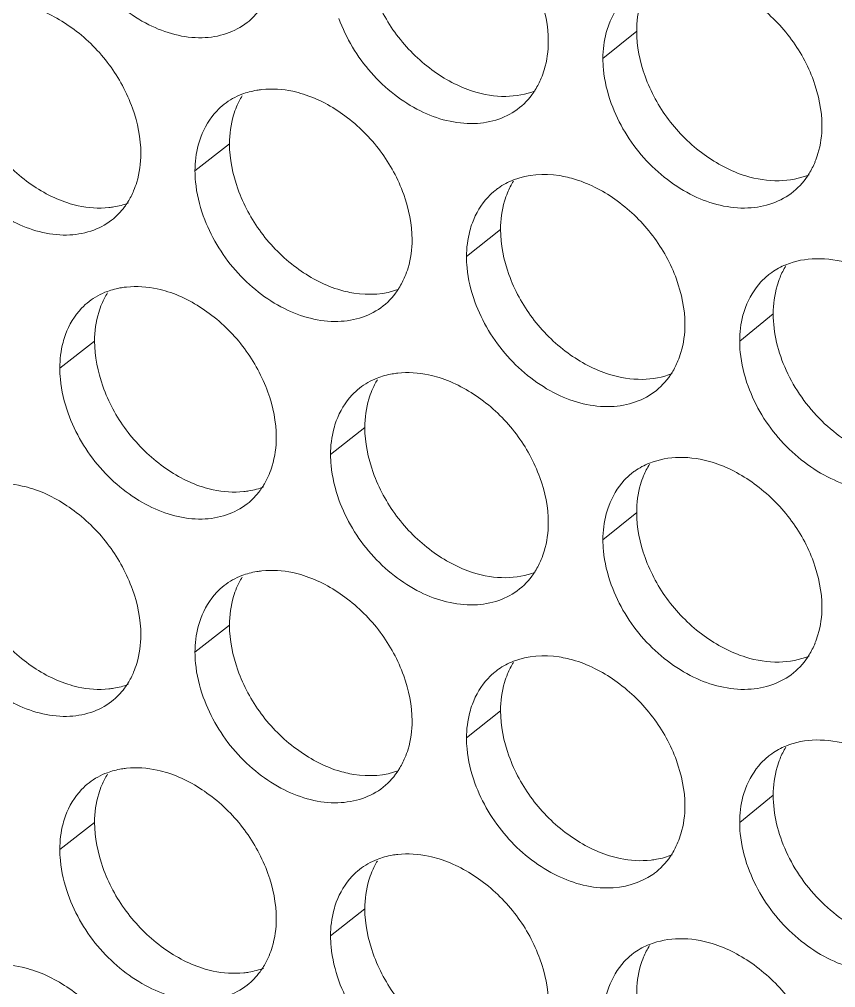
# Model space of a CAD drawing. Header units: millimetres. Extents: x 1177 to 4147, y 93 to 2194.
# Drawn here: x 2674.07 to 2687.43, y 923.73 to 939.57 of the extents above; entities that cross this region are included whole.
import ezdxf

# ---------------------------------------------------------------- set-up
doc = ezdxf.new("R2010")
doc.units = ezdxf.units.MM
doc.header["$LTSCALE"] = 0.1
doc.layers.get('0').update_dxf_attribs({"lineweight": 13})
doc.layers.add('标注', color=251, linetype='Continuous', lineweight=9)

# ---------------------------------------------------------------- blocks, each defined once
blk = doc.blocks.new('02')
at = {"layer": '标注'}
for p, q in [((4603.666, 933.241), (4602.876, 932.603)), ((4594.147, 930.608), (4593.34, 929.976)), ((4600.483, 928.606), (4599.688, 927.97)), ((4606.857, 926.634), (4606.074, 925.994)), ((4590.993, 925.995), (4590.18, 925.365)), ((4590.993, 925.995), (4590.18, 925.365)), ((4597.311, 923.978), (4596.509, 923.344)), ((4597.311, 923.978), (4596.509, 923.344)), ((4603.666, 921.991), (4602.876, 921.353)), ((4603.666, 921.991), (4602.876, 921.353)), ((4594.147, 919.358), (4593.34, 918.726)), ((4600.483, 917.356), (4599.688, 916.72)), ((4606.857, 915.384), (4606.074, 914.744)), ((4590.993, 914.745), (4590.18, 914.115)), ((4597.311, 912.728), (4596.509, 912.094))]:
    blk.add_line(p, q, dxfattribs=at)
for centre, radius, start, end in [((4596.041, 930.753), 1.872, 148.5566, 157.3156), ((4606.084, 930.901), 1.893, 328.5006, 337.6837), ((4601.328, 928.31), 1.548, 125.2788, 128.7064), ((4590.188, 930.233), 1.864, 328.2673, 337.1333), ((4608.769, 926.767), 1.893, 148.546, 157.7608), ((4607.73, 926.321), 1.568, 125.3028, 129.2952), ((4592.88, 926.145), 1.864, 148.3086, 157.2163), ((4592.88, 926.145), 1.864, 148.3086, 157.2163), ((4602.887, 926.252), 1.886, 328.3391, 337.568), ((4599.211, 924.12), 1.879, 148.8077, 157.4184), ((4599.211, 924.12), 1.879, 148.8077, 157.4184), ((4593.347, 923.603), 1.872, 328.517, 337.2337), ((4593.347, 923.603), 1.872, 328.517, 337.2337), ((4604.524, 921.687), 1.558, 125.2904, 128.9998), ((4604.524, 921.687), 1.558, 125.2904, 128.9998), ((4596.041, 919.503), 1.872, 148.5566, 157.3156), ((4606.084, 919.651), 1.893, 328.5006, 337.6837), ((4606.084, 919.651), 1.893, 328.5006, 337.6837), ((4590.188, 918.983), 1.864, 328.2673, 337.1333), ((4601.328, 917.06), 1.548, 125.2788, 128.7064), ((4608.769, 915.517), 1.893, 148.546, 157.7608), ((4607.73, 915.071), 1.568, 125.3028, 129.2952), ((4592.88, 914.895), 1.864, 148.3086, 157.2163), ((4602.887, 915.002), 1.886, 328.3391, 337.568), ((4599.211, 912.87), 1.879, 148.8077, 157.4184), ((4603.144, 914.804), 1.559, 305.2916, 309.0538), ((4604.524, 910.437), 1.558, 125.2904, 128.9998), ((4593.347, 912.353), 1.872, 328.517, 337.2337)]:
    blk.add_arc(centre, radius, start, end, dxfattribs=at)
for points, knots in [([(4601.6, 932.999), (4601.6, 933.357), (4601.445, 934.101), (4600.896, 935.106), (4600.077, 935.916), (4599.4, 936.283), (4599.051, 936.392)], [0, 0, 0, 0, 0.239123, 0.496252, 0.755655, 1, 1, 1, 1]), ([(4590.375, 935.559), (4590.539, 935.097), (4590.926, 934.442), (4591.638, 933.768), (4592.403, 933.264), (4593.271, 933.022), (4594.075, 933.151), (4594.417, 933.329), (4594.561, 933.442)], [0, 0, 0, 0, 0.275578, 0.414386, 0.548399, 0.788745, 0.897079, 1, 1, 1, 1]), ([(4597.311, 935.228), (4597.311, 934.871), (4597.464, 934.127), (4598.01, 933.121), (4598.825, 932.308), (4599.5, 931.941), (4599.848, 931.832)], [0, 0, 0, 0, 0.239424, 0.496717, 0.755963, 1, 1, 1, 1]), ([(4607.997, 931.032), (4607.997, 931.39), (4607.841, 932.133), (4607.288, 933.136), (4606.463, 933.943), (4605.784, 934.306), (4605.433, 934.414)], [0, 0, 0, 0, 0.238849, 0.495686, 0.755117, 1, 1, 1, 1]), ([(4603.544, 934.148), (4603.484, 934.1), (4603.257, 933.887), (4603.094, 933.61), (4603.013, 933.391)], [0, 0, 0, 0, 0.245549, 1, 1, 1, 1]), ([(4603.828, 934.095), (4603.801, 934.031), (4603.704, 933.756), (4603.666, 933.462), (4603.666, 933.241)], [0, 0, 0, 0, 0.240852, 1, 1, 1, 1]), ([(4594.561, 933.442), (4594.674, 933.531), (4594.81, 933.673), (4594.917, 933.833), (4594.943, 933.875)], [0, 0, 0, 0, 0.746051, 1, 1, 1, 1]), ([(4592.075, 930.381), (4592.075, 930.739), (4591.921, 931.483), (4591.378, 932.491), (4590.566, 933.307), (4589.896, 933.68), (4589.549, 933.792)], [0, 0, 0, 0, 0.239541, 0.497113, 0.75647, 1, 1, 1, 1]), ([(4596.705, 933.539), (4596.871, 933.076), (4597.263, 932.421), (4597.982, 931.749), (4598.756, 931.248), (4599.633, 931.014), (4600.442, 931.152), (4600.784, 931.336), (4600.928, 931.452)], [0, 0, 0, 0, 0.27488, 0.413493, 0.547431, 0.788041, 0.896698, 1, 1, 1, 1]), ([(4603.013, 933.391), (4602.99, 933.33), (4602.909, 933.076), (4602.876, 932.806), (4602.876, 932.603)], [0, 0, 0, 0, 0.241473, 1, 1, 1, 1]), ([(4603.666, 933.241), (4603.666, 932.884), (4603.82, 932.14), (4604.369, 931.136), (4605.19, 930.327), (4605.868, 929.964), (4606.218, 929.857)], [0, 0, 0, 0, 0.23915, 0.496151, 0.755426, 1, 1, 1, 1]), ([(4601.435, 932.14), (4601.462, 932.205), (4601.56, 932.481), (4601.6, 932.777), (4601.6, 932.999)], [0, 0, 0, 0, 0.240755, 1, 1, 1, 1]), ([(4587.849, 932.64), (4587.849, 932.282), (4588.001, 931.537), (4588.541, 930.528), (4589.349, 929.71), (4590.018, 929.337), (4590.364, 929.226)], [0, 0, 0, 0, 0.239843, 0.497577, 0.756777, 1, 1, 1, 1]), ([(4602.876, 932.603), (4602.876, 932.517), (4602.895, 932.159), (4602.981, 931.805), (4603.073, 931.549)], [0, 0, 0, 0, 0.240509, 1, 1, 1, 1]), ([(4594.905, 931.875), (4594.864, 931.871), (4594.706, 931.849), (4594.55, 931.808), (4594.439, 931.766)], [0, 0, 0, 0, 0.255282, 1, 1, 1, 1]), ([(4595.875, 931.768), (4595.793, 931.794), (4595.477, 931.878), (4595.144, 931.901), (4594.905, 931.875)], [0, 0, 0, 0, 0.26212, 1, 1, 1, 1]), ([(4599.848, 931.832), (4600.092, 931.755), (4600.583, 931.674), (4601.078, 931.759), (4601.296, 931.844)], [0, 0, 0, 0, 0.521681, 1, 1, 1, 1]), ([(4598.415, 928.369), (4598.415, 928.727), (4598.261, 929.471), (4597.714, 930.477), (4596.897, 931.289), (4596.223, 931.658), (4595.875, 931.768)], [0, 0, 0, 0, 0.239261, 0.496538, 0.755925, 1, 1, 1, 1]), ([(4594.02, 931.531), (4593.959, 931.483), (4593.724, 931.268), (4593.557, 930.986), (4593.475, 930.761)], [0, 0, 0, 0, 0.245125, 1, 1, 1, 1]), ([(4594.314, 931.475), (4594.286, 931.41), (4594.187, 931.131), (4594.147, 930.833), (4594.147, 930.608)], [0, 0, 0, 0, 0.240343, 1, 1, 1, 1]), ([(4603.073, 931.549), (4603.241, 931.085), (4603.638, 930.429), (4604.364, 929.759), (4605.147, 929.263), (4606.032, 929.037), (4606.846, 929.185), (4607.19, 929.373), (4607.334, 929.492)], [0, 0, 0, 0, 0.274191, 0.412612, 0.546477, 0.787348, 0.896324, 1, 1, 1, 1]), ([(4587.224, 930.955), (4587.388, 930.493), (4587.772, 929.839), (4588.48, 929.163), (4589.24, 928.658), (4590.104, 928.412), (4590.906, 928.536), (4591.247, 928.711), (4591.391, 928.823)], [0, 0, 0, 0, 0.27593, 0.414836, 0.548888, 0.789102, 0.897272, 1, 1, 1, 1]), ([(4607.835, 930.182), (4607.862, 930.247), (4607.958, 930.52), (4607.997, 930.813), (4607.997, 931.032)], [0, 0, 0, 0, 0.241091, 1, 1, 1, 1]), ([(4593.475, 930.761), (4593.452, 930.701), (4593.372, 930.447), (4593.34, 930.178), (4593.34, 929.976)], [0, 0, 0, 0, 0.241152, 1, 1, 1, 1]), ([(4594.147, 930.608), (4594.147, 930.25), (4594.3, 929.506), (4594.844, 928.499), (4595.657, 927.685), (4596.33, 927.316), (4596.677, 927.206)], [0, 0, 0, 0, 0.239562, 0.497002, 0.756233, 1, 1, 1, 1]), ([(4591.906, 929.509), (4591.934, 929.575), (4592.034, 929.855), (4592.075, 930.155), (4592.075, 930.381)], [0, 0, 0, 0, 0.240243, 1, 1, 1, 1]), ([(4593.34, 929.976), (4593.34, 929.89), (4593.358, 929.531), (4593.443, 929.177), (4593.535, 928.92)], [0, 0, 0, 0, 0.240369, 1, 1, 1, 1]), ([(4602.238, 929.774), (4602.112, 929.813), (4601.637, 929.925), (4601.12, 929.891), (4600.786, 929.762)], [0, 0, 0, 0, 0.268741, 1, 1, 1, 1]), ([(4604.794, 926.387), (4604.794, 926.745), (4604.638, 927.488), (4604.087, 928.492), (4603.265, 929.301), (4602.587, 929.666), (4602.238, 929.774)], [0, 0, 0, 0, 0.238985, 0.495968, 0.755385, 1, 1, 1, 1]), ([(4606.218, 929.857), (4606.468, 929.78), (4606.972, 929.701), (4607.478, 929.795), (4607.7, 929.885)], [0, 0, 0, 0, 0.521668, 1, 1, 1, 1]), ([(4600.36, 929.518), (4600.3, 929.47), (4600.07, 929.257), (4599.906, 928.978), (4599.824, 928.757)], [0, 0, 0, 0, 0.245411, 1, 1, 1, 1]), ([(4600.647, 929.465), (4600.62, 929.4), (4600.523, 929.124), (4600.483, 928.828), (4600.483, 928.606)], [0, 0, 0, 0, 0.240684, 1, 1, 1, 1]), ([(4590.364, 929.226), (4590.444, 929.2), (4590.757, 929.115), (4591.088, 929.091), (4591.326, 929.116)], [0, 0, 0, 0, 0.262169, 1, 1, 1, 1]), ([(4591.326, 929.116), (4591.365, 929.12), (4591.518, 929.14), (4591.669, 929.179), (4591.777, 929.219)], [0, 0, 0, 0, 0.255066, 1, 1, 1, 1]), ([(4591.391, 928.823), (4591.504, 928.911), (4591.64, 929.052), (4591.748, 929.211), (4591.774, 929.253)], [0, 0, 0, 0, 0.746016, 1, 1, 1, 1]), ([(4593.535, 928.92), (4593.701, 928.458), (4594.09, 927.803), (4594.805, 927.129), (4595.574, 926.628), (4596.447, 926.389), (4597.254, 926.523), (4597.596, 926.703), (4597.74, 926.818)], [0, 0, 0, 0, 0.275228, 0.413938, 0.547913, 0.788391, 0.896887, 1, 1, 1, 1]), ([(4599.824, 928.757), (4599.801, 928.696), (4599.721, 928.442), (4599.688, 928.173), (4599.688, 927.97)], [0, 0, 0, 0, 0.241366, 1, 1, 1, 1]), ([(4600.483, 928.606), (4600.483, 928.248), (4600.637, 927.505), (4601.185, 926.5), (4602.003, 925.689), (4602.68, 925.324), (4603.028, 925.215)], [0, 0, 0, 0, 0.239286, 0.496433, 0.755694, 1, 1, 1, 1]), ([(4598.249, 927.505), (4598.277, 927.571), (4598.376, 927.848), (4598.415, 928.146), (4598.415, 928.369)], [0, 0, 0, 0, 0.240585, 1, 1, 1, 1]), ([(4599.688, 927.97), (4599.688, 927.884), (4599.706, 927.525), (4599.792, 927.172), (4599.884, 926.915)], [0, 0, 0, 0, 0.240462, 1, 1, 1, 1]), ([(4608.638, 927.81), (4608.387, 927.886), (4607.882, 927.965), (4607.376, 927.872), (4607.153, 927.781)], [0, 0, 0, 0, 0.521913, 1, 1, 1, 1]), ([(4606.737, 927.535), (4606.678, 927.487), (4606.453, 927.275), (4606.292, 927), (4606.211, 926.782)], [0, 0, 0, 0, 0.245684, 1, 1, 1, 1]), ([(4591.74, 927.26), (4591.701, 927.256), (4591.549, 927.236), (4591.398, 927.197), (4591.291, 927.158)], [0, 0, 0, 0, 0.255136, 1, 1, 1, 1]), ([(4591.74, 927.26), (4591.701, 927.256), (4591.549, 927.236), (4591.398, 927.197), (4591.291, 927.158)], [0, 0, 0, 0, 0.255136, 1, 1, 1, 1]), ([(4592.707, 927.151), (4592.626, 927.177), (4592.311, 927.262), (4591.979, 927.286), (4591.74, 927.26)], [0, 0, 0, 0, 0.262243, 1, 1, 1, 1]), ([(4592.707, 927.151), (4592.626, 927.177), (4592.311, 927.262), (4591.979, 927.286), (4591.74, 927.26)], [0, 0, 0, 0, 0.262243, 1, 1, 1, 1]), ([(4607.018, 927.483), (4606.991, 927.419), (4606.896, 927.146), (4606.857, 926.853), (4606.857, 926.634)], [0, 0, 0, 0, 0.24102, 1, 1, 1, 1]), ([(4595.24, 923.746), (4595.24, 924.104), (4595.086, 924.848), (4594.541, 925.855), (4593.727, 926.67), (4593.054, 927.04), (4592.707, 927.151)], [0, 0, 0, 0, 0.239401, 0.496825, 0.756197, 1, 1, 1, 1]), ([(4595.24, 923.746), (4595.24, 924.104), (4595.086, 924.848), (4594.541, 925.855), (4593.727, 926.67), (4593.054, 927.04), (4592.707, 927.151)], [0, 0, 0, 0, 0.239401, 0.496825, 0.756197, 1, 1, 1, 1]), ([(4596.677, 927.206), (4596.801, 927.167), (4597.269, 927.054), (4597.779, 927.084), (4598.108, 927.209)], [0, 0, 0, 0, 0.268595, 1, 1, 1, 1]), ([(4590.864, 926.923), (4590.802, 926.875), (4590.565, 926.66), (4590.397, 926.375), (4590.314, 926.15)], [0, 0, 0, 0, 0.244977, 1, 1, 1, 1]), ([(4590.864, 926.923), (4590.802, 926.875), (4590.565, 926.66), (4590.397, 926.375), (4590.314, 926.15)], [0, 0, 0, 0, 0.244977, 1, 1, 1, 1]), ([(4591.161, 926.867), (4591.134, 926.801), (4591.033, 926.521), (4590.993, 926.221), (4590.993, 925.995)], [0, 0, 0, 0, 0.240171, 1, 1, 1, 1]), ([(4591.161, 926.867), (4591.134, 926.801), (4591.033, 926.521), (4590.993, 926.221), (4590.993, 925.995)], [0, 0, 0, 0, 0.240171, 1, 1, 1, 1]), ([(4599.884, 926.915), (4600.052, 926.452), (4600.446, 925.796), (4601.169, 925.125), (4601.947, 924.627), (4602.828, 924.397), (4603.639, 924.54), (4603.982, 924.726), (4604.127, 924.843)], [0, 0, 0, 0, 0.274535, 0.413051, 0.546952, 0.787693, 0.89651, 1, 1, 1, 1]), ([(4606.211, 926.782), (4606.188, 926.722), (4606.107, 926.467), (4606.074, 926.197), (4606.074, 925.994)], [0, 0, 0, 0, 0.24158, 1, 1, 1, 1]), ([(4606.857, 926.634), (4606.857, 926.183), (4607.098, 925.247), (4607.789, 924.266), (4608.535, 923.66), (4609.314, 923.231), (4609.984, 923.111), (4610.396, 923.159)], [0, 0, 0, 0, 0.247494, 0.513042, 0.645309, 0.772218, 1, 1, 1, 1]), ([(4604.631, 925.532), (4604.657, 925.597), (4604.754, 925.872), (4604.794, 926.166), (4604.794, 926.387)], [0, 0, 0, 0, 0.240924, 1, 1, 1, 1]), ([(4590.314, 926.15), (4590.292, 926.089), (4590.212, 925.835), (4590.18, 925.567), (4590.18, 925.365)], [0, 0, 0, 0, 0.241046, 1, 1, 1, 1]), ([(4590.314, 926.15), (4590.292, 926.089), (4590.212, 925.835), (4590.18, 925.567), (4590.18, 925.365)], [0, 0, 0, 0, 0.241046, 1, 1, 1, 1]), ([(4590.993, 925.995), (4590.993, 925.637), (4591.146, 924.893), (4591.688, 923.885), (4592.498, 923.069), (4593.169, 922.698), (4593.516, 922.587)], [0, 0, 0, 0, 0.239702, 0.497289, 0.756504, 1, 1, 1, 1]), ([(4590.993, 925.995), (4590.993, 925.637), (4591.146, 924.893), (4591.688, 923.885), (4592.498, 923.069), (4593.169, 922.698), (4593.516, 922.587)], [0, 0, 0, 0, 0.239702, 0.497289, 0.756504, 1, 1, 1, 1]), ([(4606.074, 925.994), (4606.074, 925.908), (4606.092, 925.549), (4606.178, 925.196), (4606.271, 924.94)], [0, 0, 0, 0, 0.240557, 1, 1, 1, 1]), ([(4590.18, 925.365), (4590.18, 925.279), (4590.198, 924.92), (4590.283, 924.566), (4590.375, 924.309)], [0, 0, 0, 0, 0.240323, 1, 1, 1, 1]), ([(4590.18, 925.365), (4590.18, 925.279), (4590.198, 924.92), (4590.283, 924.566), (4590.375, 924.309)], [0, 0, 0, 0, 0.240323, 1, 1, 1, 1]), ([(4598.079, 925.247), (4598.037, 925.242), (4597.873, 925.219), (4597.711, 925.176), (4597.596, 925.131)], [0, 0, 0, 0, 0.255428, 1, 1, 1, 1]), ([(4598.079, 925.247), (4598.037, 925.242), (4597.873, 925.219), (4597.711, 925.176), (4597.596, 925.131)], [0, 0, 0, 0, 0.255428, 1, 1, 1, 1]), ([(4599.051, 925.142), (4598.97, 925.168), (4598.653, 925.251), (4598.319, 925.273), (4598.079, 925.247)], [0, 0, 0, 0, 0.261997, 1, 1, 1, 1]), ([(4599.051, 925.142), (4598.97, 925.168), (4598.653, 925.251), (4598.319, 925.273), (4598.079, 925.247)], [0, 0, 0, 0, 0.261997, 1, 1, 1, 1]), ([(4603.028, 925.215), (4603.275, 925.139), (4603.773, 925.059), (4604.273, 925.148), (4604.493, 925.236)], [0, 0, 0, 0, 0.521675, 1, 1, 1, 1]), ([(4601.6, 921.749), (4601.6, 922.107), (4601.445, 922.851), (4600.896, 923.856), (4600.077, 924.666), (4599.4, 925.033), (4599.051, 925.142)], [0, 0, 0, 0, 0.239123, 0.496252, 0.755655, 1, 1, 1, 1]), ([(4601.6, 921.749), (4601.6, 922.107), (4601.445, 922.851), (4600.896, 923.856), (4600.077, 924.666), (4599.4, 925.033), (4599.051, 925.142)], [0, 0, 0, 0, 0.239123, 0.496252, 0.755655, 1, 1, 1, 1]), ([(4597.185, 924.896), (4597.125, 924.848), (4596.893, 924.634), (4596.727, 924.353), (4596.644, 924.13)], [0, 0, 0, 0, 0.245269, 1, 1, 1, 1]), ([(4597.185, 924.896), (4597.125, 924.848), (4596.893, 924.634), (4596.727, 924.353), (4596.644, 924.13)], [0, 0, 0, 0, 0.245269, 1, 1, 1, 1]), ([(4597.476, 924.841), (4597.449, 924.776), (4597.35, 924.499), (4597.311, 924.202), (4597.311, 923.978)], [0, 0, 0, 0, 0.240514, 1, 1, 1, 1]), ([(4597.476, 924.841), (4597.449, 924.776), (4597.35, 924.499), (4597.311, 924.202), (4597.311, 923.978)], [0, 0, 0, 0, 0.240514, 1, 1, 1, 1]), ([(4606.271, 924.94), (4606.44, 924.475), (4606.839, 923.819), (4607.569, 923.151), (4608.356, 922.656), (4609.246, 922.434), (4610.062, 922.587), (4610.406, 922.779), (4610.551, 922.898)], [0, 0, 0, 0, 0.27385, 0.412176, 0.546005, 0.787007, 0.896139, 1, 1, 1, 1]), ([(4590.375, 924.309), (4590.539, 923.847), (4590.926, 923.192), (4591.638, 922.518), (4592.403, 922.014), (4593.271, 921.772), (4594.075, 921.901), (4594.417, 922.079), (4594.561, 922.192)], [0, 0, 0, 0, 0.275578, 0.414386, 0.548399, 0.788745, 0.897079, 1, 1, 1, 1]), ([(4590.375, 924.309), (4590.539, 923.847), (4590.926, 923.192), (4591.638, 922.518), (4592.403, 922.014), (4593.271, 921.772), (4594.075, 921.901), (4594.417, 922.079), (4594.561, 922.192)], [0, 0, 0, 0, 0.275578, 0.414386, 0.548399, 0.788745, 0.897079, 1, 1, 1, 1]), ([(4596.644, 924.13), (4596.622, 924.07), (4596.542, 923.816), (4596.509, 923.547), (4596.509, 923.344)], [0, 0, 0, 0, 0.241259, 1, 1, 1, 1]), ([(4596.644, 924.13), (4596.622, 924.07), (4596.542, 923.816), (4596.509, 923.547), (4596.509, 923.344)], [0, 0, 0, 0, 0.241259, 1, 1, 1, 1]), ([(4597.311, 923.978), (4597.311, 923.621), (4597.464, 922.877), (4598.01, 921.871), (4598.825, 921.058), (4599.5, 920.691), (4599.848, 920.582)], [0, 0, 0, 0, 0.239424, 0.496717, 0.755963, 1, 1, 1, 1]), ([(4597.311, 923.978), (4597.311, 923.621), (4597.464, 922.877), (4598.01, 921.871), (4598.825, 921.058), (4599.5, 920.691), (4599.848, 920.582)], [0, 0, 0, 0, 0.239424, 0.496717, 0.755963, 1, 1, 1, 1]), ([(4595.073, 922.878), (4595.1, 922.944), (4595.2, 923.223), (4595.24, 923.522), (4595.24, 923.746)], [0, 0, 0, 0, 0.240415, 1, 1, 1, 1]), ([(4595.073, 922.878), (4595.1, 922.944), (4595.2, 923.223), (4595.24, 923.522), (4595.24, 923.746)], [0, 0, 0, 0, 0.240415, 1, 1, 1, 1]), ([(4596.509, 923.344), (4596.509, 923.258), (4596.528, 922.899), (4596.613, 922.545), (4596.705, 922.289)], [0, 0, 0, 0, 0.240415, 1, 1, 1, 1]), ([(4596.509, 923.344), (4596.509, 923.258), (4596.528, 922.899), (4596.613, 922.545), (4596.705, 922.289)], [0, 0, 0, 0, 0.240415, 1, 1, 1, 1]), ([(4605.433, 923.164), (4605.186, 923.24), (4604.687, 923.319), (4604.186, 923.231), (4603.965, 923.143)], [0, 0, 0, 0, 0.521918, 1, 1, 1, 1]), ([(4605.433, 923.164), (4605.186, 923.24), (4604.687, 923.319), (4604.186, 923.231), (4603.965, 923.143)], [0, 0, 0, 0, 0.521918, 1, 1, 1, 1]), ([(4607.997, 919.782), (4607.997, 920.14), (4607.841, 920.883), (4607.288, 921.886), (4606.463, 922.693), (4605.784, 923.056), (4605.433, 923.164)], [0, 0, 0, 0, 0.238849, 0.495686, 0.755117, 1, 1, 1, 1]), ([(4607.997, 919.782), (4607.997, 920.14), (4607.841, 920.883), (4607.288, 921.886), (4606.463, 922.693), (4605.784, 923.056), (4605.433, 923.164)], [0, 0, 0, 0, 0.238849, 0.495686, 0.755117, 1, 1, 1, 1]), ([(4603.544, 922.898), (4603.484, 922.85), (4603.257, 922.637), (4603.094, 922.36), (4603.013, 922.141)], [0, 0, 0, 0, 0.245549, 1, 1, 1, 1]), ([(4603.544, 922.898), (4603.484, 922.85), (4603.257, 922.637), (4603.094, 922.36), (4603.013, 922.141)], [0, 0, 0, 0, 0.245549, 1, 1, 1, 1]), ([(4603.828, 922.845), (4603.801, 922.781), (4603.704, 922.506), (4603.666, 922.212), (4603.666, 921.991)], [0, 0, 0, 0, 0.240852, 1, 1, 1, 1]), ([(4603.828, 922.845), (4603.801, 922.781), (4603.704, 922.506), (4603.666, 922.212), (4603.666, 921.991)], [0, 0, 0, 0, 0.240852, 1, 1, 1, 1]), ([(4589.549, 922.542), (4589.468, 922.568), (4589.155, 922.653), (4588.824, 922.678), (4588.585, 922.653)], [0, 0, 0, 0, 0.262368, 1, 1, 1, 1]), ([(4592.075, 919.131), (4592.075, 919.489), (4591.921, 920.233), (4591.378, 921.241), (4590.566, 922.057), (4589.896, 922.43), (4589.549, 922.542)], [0, 0, 0, 0, 0.239541, 0.497113, 0.75647, 1, 1, 1, 1]), ([(4593.516, 922.587), (4593.597, 922.561), (4593.911, 922.477), (4594.242, 922.454), (4594.481, 922.479)], [0, 0, 0, 0, 0.262046, 1, 1, 1, 1]), ([(4593.516, 922.587), (4593.597, 922.561), (4593.911, 922.477), (4594.242, 922.454), (4594.481, 922.479)], [0, 0, 0, 0, 0.262046, 1, 1, 1, 1]), ([(4594.481, 922.479), (4594.521, 922.483), (4594.68, 922.505), (4594.837, 922.547), (4594.948, 922.589)], [0, 0, 0, 0, 0.25521, 1, 1, 1, 1]), ([(4594.481, 922.479), (4594.521, 922.483), (4594.68, 922.505), (4594.837, 922.547), (4594.948, 922.589)], [0, 0, 0, 0, 0.25521, 1, 1, 1, 1]), ([(4594.561, 922.192), (4594.674, 922.281), (4594.81, 922.423), (4594.917, 922.583), (4594.943, 922.625)], [0, 0, 0, 0, 0.746051, 1, 1, 1, 1]), ([(4594.561, 922.192), (4594.674, 922.281), (4594.81, 922.423), (4594.917, 922.583), (4594.943, 922.625)], [0, 0, 0, 0, 0.746051, 1, 1, 1, 1]), ([(4596.705, 922.289), (4596.871, 921.826), (4597.263, 921.171), (4597.982, 920.499), (4598.756, 919.998), (4599.633, 919.764), (4600.442, 919.902), (4600.784, 920.086), (4600.928, 920.202)], [0, 0, 0, 0, 0.27488, 0.413493, 0.547431, 0.788041, 0.896698, 1, 1, 1, 1]), ([(4596.705, 922.289), (4596.871, 921.826), (4597.263, 921.171), (4597.982, 920.499), (4598.756, 919.998), (4599.633, 919.764), (4600.442, 919.902), (4600.784, 920.086), (4600.928, 920.202)], [0, 0, 0, 0, 0.27488, 0.413493, 0.547431, 0.788041, 0.896698, 1, 1, 1, 1]), ([(4603.013, 922.141), (4602.99, 922.08), (4602.909, 921.826), (4602.876, 921.556), (4602.876, 921.353)], [0, 0, 0, 0, 0.241473, 1, 1, 1, 1]), ([(4603.013, 922.141), (4602.99, 922.08), (4602.909, 921.826), (4602.876, 921.556), (4602.876, 921.353)], [0, 0, 0, 0, 0.241473, 1, 1, 1, 1]), ([(4603.666, 921.991), (4603.666, 921.634), (4603.82, 920.89), (4604.369, 919.886), (4605.19, 919.077), (4605.868, 918.714), (4606.218, 918.607)], [0, 0, 0, 0, 0.23915, 0.496151, 0.755426, 1, 1, 1, 1]), ([(4603.666, 921.991), (4603.666, 921.634), (4603.82, 920.89), (4604.369, 919.886), (4605.19, 919.077), (4605.868, 918.714), (4606.218, 918.607)], [0, 0, 0, 0, 0.23915, 0.496151, 0.755426, 1, 1, 1, 1]), ([(4601.435, 920.89), (4601.462, 920.955), (4601.56, 921.231), (4601.6, 921.527), (4601.6, 921.749)], [0, 0, 0, 0, 0.240755, 1, 1, 1, 1]), ([(4601.435, 920.89), (4601.462, 920.955), (4601.56, 921.231), (4601.6, 921.527), (4601.6, 921.749)], [0, 0, 0, 0, 0.240755, 1, 1, 1, 1]), ([(4587.849, 921.39), (4587.849, 921.032), (4588.001, 920.287), (4588.541, 919.278), (4589.349, 918.46), (4590.018, 918.087), (4590.364, 917.976)], [0, 0, 0, 0, 0.239843, 0.497577, 0.756777, 1, 1, 1, 1]), ([(4602.876, 921.353), (4602.876, 921.267), (4602.895, 920.909), (4602.981, 920.555), (4603.073, 920.299)], [0, 0, 0, 0, 0.240509, 1, 1, 1, 1]), ([(4602.876, 921.353), (4602.876, 921.267), (4602.895, 920.909), (4602.981, 920.555), (4603.073, 920.299)], [0, 0, 0, 0, 0.240509, 1, 1, 1, 1]), ([(4594.905, 920.625), (4594.864, 920.621), (4594.706, 920.599), (4594.55, 920.558), (4594.439, 920.516)], [0, 0, 0, 0, 0.255282, 1, 1, 1, 1]), ([(4595.875, 920.518), (4595.793, 920.544), (4595.477, 920.628), (4595.144, 920.651), (4594.905, 920.625)], [0, 0, 0, 0, 0.26212, 1, 1, 1, 1]), ([(4598.415, 917.119), (4598.415, 917.477), (4598.261, 918.221), (4597.714, 919.227), (4596.897, 920.039), (4596.223, 920.408), (4595.875, 920.518)], [0, 0, 0, 0, 0.239261, 0.496538, 0.755925, 1, 1, 1, 1]), ([(4599.848, 920.582), (4600.092, 920.505), (4600.583, 920.424), (4601.078, 920.509), (4601.296, 920.594)], [0, 0, 0, 0, 0.521681, 1, 1, 1, 1]), ([(4599.848, 920.582), (4600.092, 920.505), (4600.583, 920.424), (4601.078, 920.509), (4601.296, 920.594)], [0, 0, 0, 0, 0.521681, 1, 1, 1, 1]), ([(4594.02, 920.281), (4593.959, 920.233), (4593.724, 920.018), (4593.557, 919.736), (4593.475, 919.511)], [0, 0, 0, 0, 0.245125, 1, 1, 1, 1]), ([(4603.073, 920.299), (4603.241, 919.835), (4603.638, 919.179), (4604.364, 918.509), (4605.147, 918.013), (4606.032, 917.787), (4606.846, 917.935), (4607.19, 918.123), (4607.334, 918.242)], [0, 0, 0, 0, 0.274191, 0.412612, 0.546477, 0.787348, 0.896324, 1, 1, 1, 1]), ([(4603.073, 920.299), (4603.241, 919.835), (4603.638, 919.179), (4604.364, 918.509), (4605.147, 918.013), (4606.032, 917.787), (4606.846, 917.935), (4607.19, 918.123), (4607.334, 918.242)], [0, 0, 0, 0, 0.274191, 0.412612, 0.546477, 0.787348, 0.896324, 1, 1, 1, 1]), ([(4594.314, 920.225), (4594.286, 920.16), (4594.187, 919.881), (4594.147, 919.583), (4594.147, 919.358)], [0, 0, 0, 0, 0.240343, 1, 1, 1, 1]), ([(4587.224, 919.705), (4587.388, 919.243), (4587.772, 918.589), (4588.48, 917.913), (4589.24, 917.408), (4590.104, 917.162), (4590.906, 917.286), (4591.247, 917.461), (4591.391, 917.573)], [0, 0, 0, 0, 0.27593, 0.414836, 0.548888, 0.789102, 0.897272, 1, 1, 1, 1]), ([(4607.835, 918.932), (4607.862, 918.997), (4607.958, 919.27), (4607.997, 919.563), (4607.997, 919.782)], [0, 0, 0, 0, 0.241091, 1, 1, 1, 1]), ([(4607.835, 918.932), (4607.862, 918.997), (4607.958, 919.27), (4607.997, 919.563), (4607.997, 919.782)], [0, 0, 0, 0, 0.241091, 1, 1, 1, 1]), ([(4593.475, 919.511), (4593.452, 919.451), (4593.372, 919.197), (4593.34, 918.928), (4593.34, 918.726)], [0, 0, 0, 0, 0.241152, 1, 1, 1, 1]), ([(4594.147, 919.358), (4594.147, 919), (4594.3, 918.256), (4594.844, 917.249), (4595.657, 916.435), (4596.33, 916.066), (4596.677, 915.956)], [0, 0, 0, 0, 0.239562, 0.497002, 0.756233, 1, 1, 1, 1]), ([(4591.906, 918.259), (4591.934, 918.325), (4592.034, 918.605), (4592.075, 918.905), (4592.075, 919.131)], [0, 0, 0, 0, 0.240243, 1, 1, 1, 1]), ([(4593.34, 918.726), (4593.34, 918.64), (4593.358, 918.281), (4593.443, 917.927), (4593.535, 917.67)], [0, 0, 0, 0, 0.240369, 1, 1, 1, 1]), ([(4602.238, 918.524), (4602.112, 918.563), (4601.637, 918.675), (4601.12, 918.641), (4600.786, 918.512)], [0, 0, 0, 0, 0.268741, 1, 1, 1, 1]), ([(4604.794, 915.137), (4604.794, 915.495), (4604.638, 916.238), (4604.087, 917.242), (4603.265, 918.051), (4602.587, 918.416), (4602.238, 918.524)], [0, 0, 0, 0, 0.238985, 0.495968, 0.755385, 1, 1, 1, 1]), ([(4606.218, 918.607), (4606.468, 918.53), (4606.972, 918.451), (4607.478, 918.545), (4607.7, 918.635)], [0, 0, 0, 0, 0.521668, 1, 1, 1, 1]), ([(4606.218, 918.607), (4606.468, 918.53), (4606.972, 918.451), (4607.478, 918.545), (4607.7, 918.635)], [0, 0, 0, 0, 0.521668, 1, 1, 1, 1]), ([(4600.36, 918.268), (4600.3, 918.22), (4600.07, 918.007), (4599.906, 917.728), (4599.824, 917.507)], [0, 0, 0, 0, 0.245411, 1, 1, 1, 1]), ([(4600.647, 918.215), (4600.62, 918.15), (4600.523, 917.874), (4600.483, 917.578), (4600.483, 917.356)], [0, 0, 0, 0, 0.240684, 1, 1, 1, 1]), ([(4591.391, 917.573), (4591.504, 917.661), (4591.64, 917.802), (4591.748, 917.961), (4591.774, 918.003)], [0, 0, 0, 0, 0.746016, 1, 1, 1, 1]), ([(4590.364, 917.976), (4590.444, 917.95), (4590.757, 917.865), (4591.088, 917.841), (4591.326, 917.866)], [0, 0, 0, 0, 0.262169, 1, 1, 1, 1]), ([(4591.326, 917.866), (4591.365, 917.87), (4591.518, 917.89), (4591.669, 917.929), (4591.777, 917.969)], [0, 0, 0, 0, 0.255066, 1, 1, 1, 1]), ([(4593.535, 917.67), (4593.701, 917.208), (4594.09, 916.553), (4594.805, 915.879), (4595.574, 915.378), (4596.447, 915.139), (4597.254, 915.273), (4597.596, 915.453), (4597.74, 915.568)], [0, 0, 0, 0, 0.275228, 0.413938, 0.547913, 0.788391, 0.896887, 1, 1, 1, 1]), ([(4599.824, 917.507), (4599.801, 917.446), (4599.721, 917.192), (4599.688, 916.923), (4599.688, 916.72)], [0, 0, 0, 0, 0.241366, 1, 1, 1, 1]), ([(4600.483, 917.356), (4600.483, 916.998), (4600.637, 916.255), (4601.185, 915.25), (4602.003, 914.439), (4602.68, 914.074), (4603.028, 913.965)], [0, 0, 0, 0, 0.239286, 0.496433, 0.755694, 1, 1, 1, 1]), ([(4598.249, 916.255), (4598.277, 916.321), (4598.376, 916.598), (4598.415, 916.896), (4598.415, 917.119)], [0, 0, 0, 0, 0.240585, 1, 1, 1, 1]), ([(4599.688, 916.72), (4599.688, 916.634), (4599.706, 916.275), (4599.792, 915.922), (4599.884, 915.665)], [0, 0, 0, 0, 0.240462, 1, 1, 1, 1]), ([(4608.638, 916.56), (4608.387, 916.636), (4607.882, 916.715), (4607.376, 916.622), (4607.153, 916.531)], [0, 0, 0, 0, 0.521913, 1, 1, 1, 1]), ([(4606.737, 916.285), (4606.678, 916.237), (4606.453, 916.025), (4606.292, 915.75), (4606.211, 915.532)], [0, 0, 0, 0, 0.245684, 1, 1, 1, 1]), ([(4607.018, 916.233), (4606.991, 916.169), (4606.896, 915.896), (4606.857, 915.603), (4606.857, 915.384)], [0, 0, 0, 0, 0.24102, 1, 1, 1, 1]), ([(4591.74, 916.01), (4591.701, 916.006), (4591.549, 915.986), (4591.398, 915.947), (4591.291, 915.908)], [0, 0, 0, 0, 0.255136, 1, 1, 1, 1]), ([(4592.707, 915.901), (4592.626, 915.927), (4592.311, 916.012), (4591.979, 916.036), (4591.74, 916.01)], [0, 0, 0, 0, 0.262243, 1, 1, 1, 1]), ([(4596.677, 915.956), (4596.801, 915.917), (4597.269, 915.804), (4597.779, 915.834), (4598.108, 915.959)], [0, 0, 0, 0, 0.268595, 1, 1, 1, 1]), ([(4595.24, 912.496), (4595.24, 912.854), (4595.086, 913.598), (4594.541, 914.605), (4593.727, 915.42), (4593.054, 915.79), (4592.707, 915.901)], [0, 0, 0, 0, 0.239401, 0.496825, 0.756197, 1, 1, 1, 1]), ([(4590.864, 915.673), (4590.802, 915.625), (4590.565, 915.41), (4590.397, 915.125), (4590.314, 914.9)], [0, 0, 0, 0, 0.244977, 1, 1, 1, 1]), ([(4591.161, 915.617), (4591.134, 915.551), (4591.033, 915.271), (4590.993, 914.971), (4590.993, 914.745)], [0, 0, 0, 0, 0.240171, 1, 1, 1, 1]), ([(4599.884, 915.665), (4600.048, 915.212), (4600.553, 914.368), (4601.651, 913.48), (4602.912, 913.1), (4603.742, 913.317), (4604.045, 913.531)], [0, 0, 0, 0, 0.274275, 0.545968, 0.788678, 1, 1, 1, 1]), ([(4606.211, 915.532), (4606.188, 915.472), (4606.107, 915.217), (4606.074, 914.947), (4606.074, 914.744)], [0, 0, 0, 0, 0.24158, 1, 1, 1, 1]), ([(4606.857, 915.384), (4606.857, 914.933), (4607.098, 913.997), (4607.789, 913.016), (4608.535, 912.41), (4609.314, 911.981), (4609.984, 911.861), (4610.396, 911.909)], [0, 0, 0, 0, 0.247494, 0.513042, 0.645309, 0.772218, 1, 1, 1, 1]), ([(4604.631, 914.282), (4604.657, 914.347), (4604.754, 914.622), (4604.794, 914.916), (4604.794, 915.137)], [0, 0, 0, 0, 0.240924, 1, 1, 1, 1]), ([(4590.314, 914.9), (4590.292, 914.839), (4590.212, 914.585), (4590.18, 914.317), (4590.18, 914.115)], [0, 0, 0, 0, 0.241046, 1, 1, 1, 1]), ([(4590.993, 914.745), (4590.993, 914.387), (4591.146, 913.643), (4591.688, 912.635), (4592.498, 911.819), (4593.169, 911.448), (4593.516, 911.337)], [0, 0, 0, 0, 0.239702, 0.497289, 0.756504, 1, 1, 1, 1]), ([(4606.074, 914.744), (4606.074, 914.658), (4606.092, 914.299), (4606.178, 913.946), (4606.271, 913.69)], [0, 0, 0, 0, 0.240557, 1, 1, 1, 1]), ([(4590.18, 914.115), (4590.18, 914.029), (4590.198, 913.67), (4590.283, 913.316), (4590.375, 913.059)], [0, 0, 0, 0, 0.240323, 1, 1, 1, 1]), ([(4598.079, 913.997), (4598.037, 913.992), (4597.873, 913.969), (4597.711, 913.926), (4597.596, 913.881)], [0, 0, 0, 0, 0.255428, 1, 1, 1, 1]), ([(4599.051, 913.892), (4598.97, 913.918), (4598.653, 914.001), (4598.319, 914.023), (4598.079, 913.997)], [0, 0, 0, 0, 0.261997, 1, 1, 1, 1]), ([(4603.028, 913.965), (4603.11, 913.94), (4603.427, 913.858), (4603.762, 913.837), (4604.002, 913.864)], [0, 0, 0, 0, 0.261683, 1, 1, 1, 1]), ([(4604.002, 913.864), (4604.045, 913.869), (4604.212, 913.893), (4604.377, 913.939), (4604.493, 913.986)], [0, 0, 0, 0, 0.255354, 1, 1, 1, 1]), ([(4601.6, 910.499), (4601.6, 910.857), (4601.445, 911.601), (4600.896, 912.606), (4600.077, 913.416), (4599.4, 913.783), (4599.051, 913.892)], [0, 0, 0, 0, 0.239123, 0.496252, 0.755655, 1, 1, 1, 1]), ([(4606.271, 913.69), (4606.44, 913.225), (4606.839, 912.569), (4607.569, 911.901), (4608.356, 911.406), (4609.246, 911.184), (4610.062, 911.337), (4610.406, 911.529), (4610.551, 911.648)], [0, 0, 0, 0, 0.27385, 0.412176, 0.546005, 0.787007, 0.896139, 1, 1, 1, 1]), ([(4597.185, 913.646), (4597.125, 913.598), (4596.893, 913.384), (4596.727, 913.103), (4596.644, 912.88)], [0, 0, 0, 0, 0.245269, 1, 1, 1, 1]), ([(4597.476, 913.591), (4597.449, 913.526), (4597.35, 913.249), (4597.311, 912.952), (4597.311, 912.728)], [0, 0, 0, 0, 0.240514, 1, 1, 1, 1]), ([(4590.375, 913.059), (4590.539, 912.597), (4590.926, 911.942), (4591.638, 911.268), (4592.403, 910.764), (4593.271, 910.522), (4594.075, 910.651), (4594.417, 910.829), (4594.561, 910.942)], [0, 0, 0, 0, 0.275578, 0.414386, 0.548399, 0.788745, 0.897079, 1, 1, 1, 1]), ([(4596.644, 912.88), (4596.622, 912.82), (4596.542, 912.566), (4596.509, 912.297), (4596.509, 912.094)], [0, 0, 0, 0, 0.241259, 1, 1, 1, 1]), ([(4597.311, 912.728), (4597.311, 912.371), (4597.464, 911.627), (4598.01, 910.621), (4598.825, 909.808), (4599.5, 909.441), (4599.848, 909.332)], [0, 0, 0, 0, 0.239424, 0.496717, 0.755963, 1, 1, 1, 1]), ([(4595.073, 911.628), (4595.1, 911.694), (4595.2, 911.973), (4595.24, 912.272), (4595.24, 912.496)], [0, 0, 0, 0, 0.240415, 1, 1, 1, 1]), ([(4596.509, 912.094), (4596.509, 912.008), (4596.528, 911.649), (4596.613, 911.295), (4596.705, 911.039)], [0, 0, 0, 0, 0.240415, 1, 1, 1, 1]), ([(4605.433, 911.914), (4605.186, 911.99), (4604.687, 912.069), (4604.186, 911.981), (4603.965, 911.893)], [0, 0, 0, 0, 0.521918, 1, 1, 1, 1]), ([(4607.997, 908.532), (4607.997, 908.89), (4607.841, 909.633), (4607.288, 910.636), (4606.463, 911.443), (4605.784, 911.806), (4605.433, 911.914)], [0, 0, 0, 0, 0.238849, 0.495686, 0.755117, 1, 1, 1, 1]), ([(4603.544, 911.648), (4603.484, 911.6), (4603.257, 911.387), (4603.094, 911.11), (4603.013, 910.891)], [0, 0, 0, 0, 0.245549, 1, 1, 1, 1]), ([(4589.549, 911.292), (4589.468, 911.318), (4589.155, 911.403), (4588.824, 911.428), (4588.585, 911.403)], [0, 0, 0, 0, 0.262368, 1, 1, 1, 1]), ([(4603.828, 911.595), (4603.801, 911.531), (4603.704, 911.256), (4603.666, 910.962), (4603.666, 910.741)], [0, 0, 0, 0, 0.240852, 1, 1, 1, 1]), ([(4592.075, 907.881), (4592.075, 908.239), (4591.921, 908.983), (4591.378, 909.991), (4590.566, 910.807), (4589.896, 911.18), (4589.549, 911.292)], [0, 0, 0, 0, 0.239541, 0.497113, 0.75647, 1, 1, 1, 1]), ([(4593.516, 911.337), (4593.597, 911.311), (4593.911, 911.227), (4594.242, 911.204), (4594.481, 911.229)], [0, 0, 0, 0, 0.262046, 1, 1, 1, 1]), ([(4594.481, 911.229), (4594.521, 911.233), (4594.68, 911.255), (4594.837, 911.297), (4594.948, 911.339)], [0, 0, 0, 0, 0.25521, 1, 1, 1, 1]), ([(4594.561, 910.942), (4594.674, 911.031), (4594.81, 911.173), (4594.917, 911.333), (4594.943, 911.375)], [0, 0, 0, 0, 0.746051, 1, 1, 1, 1]), ([(4596.705, 911.039), (4596.871, 910.576), (4597.263, 909.921), (4597.982, 909.249), (4598.756, 908.748), (4599.633, 908.514), (4600.442, 908.652), (4600.784, 908.836), (4600.928, 908.952)], [0, 0, 0, 0, 0.27488, 0.413493, 0.547431, 0.788041, 0.896698, 1, 1, 1, 1]), ([(4603.013, 910.891), (4602.99, 910.83), (4602.909, 910.576), (4602.876, 910.306), (4602.876, 910.103)], [0, 0, 0, 0, 0.241473, 1, 1, 1, 1])]:
    blk.add_open_spline(points, degree=3, knots=knots, dxfattribs=at)
for points in [[(4601.296, 931.87), (4601.35, 931.956), (4601.396, 932.046), (4601.435, 932.14)], [(4600.928, 931.452), (4601.073, 931.568), (4601.198, 931.712), (4601.296, 931.87)], [(4594.439, 931.766), (4594.289, 931.709), (4594.146, 931.629), (4594.02, 931.531)], [(4600.786, 929.762), (4600.662, 929.714), (4600.542, 929.651), (4600.434, 929.574)], [(4607.334, 929.492), (4607.477, 929.609), (4607.601, 929.754), (4607.698, 929.912)], [(4600.786, 929.736), (4600.733, 929.65), (4600.686, 929.559), (4600.647, 929.465)], [(4607.153, 927.781), (4607.037, 927.734), (4606.926, 927.674), (4606.824, 927.601)], [(4598.109, 927.235), (4598.163, 927.321), (4598.21, 927.412), (4598.249, 927.505)], [(4591.291, 927.158), (4591.138, 927.102), (4590.992, 927.022), (4590.864, 926.923)], [(4591.291, 927.158), (4591.138, 927.102), (4590.992, 927.022), (4590.864, 926.923)], [(4597.74, 926.818), (4597.885, 926.933), (4598.011, 927.077), (4598.109, 927.235)], [(4604.127, 924.843), (4604.271, 924.96), (4604.395, 925.104), (4604.493, 925.262)], [(4597.596, 925.131), (4597.449, 925.073), (4597.309, 924.994), (4597.185, 924.896)], [(4597.596, 925.131), (4597.449, 925.073), (4597.309, 924.994), (4597.185, 924.896)], [(4603.965, 923.143), (4603.845, 923.095), (4603.729, 923.033), (4603.624, 922.959)], [(4603.965, 923.143), (4603.845, 923.095), (4603.729, 923.033), (4603.624, 922.959)], [(4603.966, 923.117), (4603.913, 923.03), (4603.866, 922.939), (4603.828, 922.845)], [(4603.966, 923.117), (4603.913, 923.03), (4603.866, 922.939), (4603.828, 922.845)], [(4601.296, 920.62), (4601.35, 920.706), (4601.396, 920.796), (4601.435, 920.89)], [(4601.296, 920.62), (4601.35, 920.706), (4601.396, 920.796), (4601.435, 920.89)], [(4594.439, 920.516), (4594.289, 920.459), (4594.146, 920.379), (4594.02, 920.281)], [(4600.928, 920.202), (4601.073, 920.318), (4601.198, 920.462), (4601.296, 920.62)], [(4600.928, 920.202), (4601.073, 920.318), (4601.198, 920.462), (4601.296, 920.62)], [(4607.334, 918.242), (4607.477, 918.359), (4607.601, 918.504), (4607.698, 918.662)], [(4607.334, 918.242), (4607.477, 918.359), (4607.601, 918.504), (4607.698, 918.662)], [(4600.786, 918.512), (4600.662, 918.464), (4600.542, 918.401), (4600.434, 918.324)], [(4600.786, 918.486), (4600.733, 918.4), (4600.686, 918.309), (4600.647, 918.215)], [(4607.153, 916.531), (4607.037, 916.484), (4606.926, 916.424), (4606.824, 916.351)], [(4598.109, 915.985), (4598.163, 916.071), (4598.21, 916.162), (4598.249, 916.255)], [(4597.74, 915.568), (4597.885, 915.683), (4598.011, 915.827), (4598.109, 915.985)], [(4591.291, 915.908), (4591.138, 915.852), (4590.992, 915.772), (4590.864, 915.673)], [(4604.127, 913.593), (4604.271, 913.71), (4604.395, 913.854), (4604.493, 914.012)], [(4597.596, 913.881), (4597.449, 913.823), (4597.309, 913.744), (4597.185, 913.646)], [(4603.965, 911.893), (4603.845, 911.845), (4603.729, 911.783), (4603.624, 911.709)], [(4603.966, 911.867), (4603.913, 911.78), (4603.866, 911.689), (4603.828, 911.595)]]:
    blk.add_open_spline(points, degree=3, dxfattribs=at)

msp = doc.modelspace()

# ---------------------------------------------------------------- block references
at = {"xscale": 0.7, "yscale": 0.7, "zscale": 0.7}
msp.add_blockref('02', (-538.391, 286.112), dxfattribs=at)

doc.saveas('drawing.dxf')
